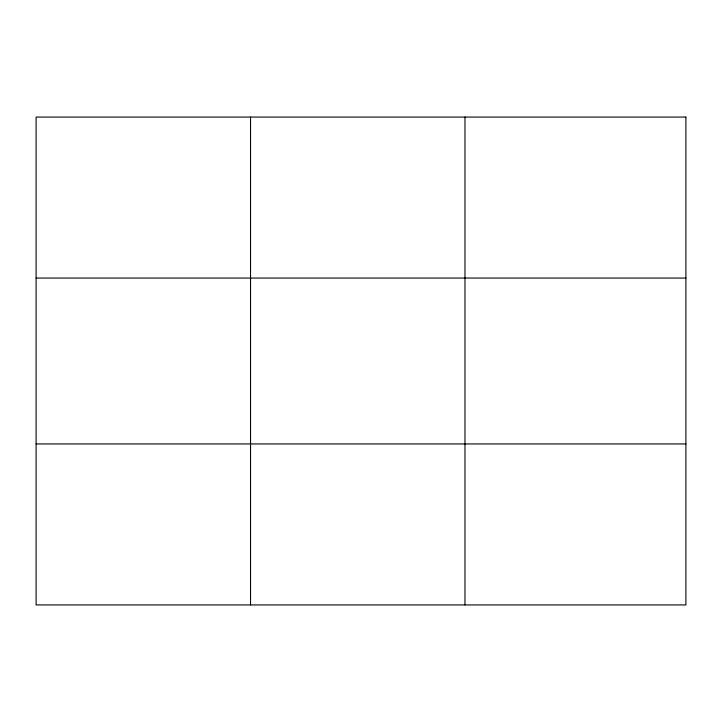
<?xml version="1.0" encoding="UTF-8"?>
<svg xmlns="http://www.w3.org/2000/svg" width="722" height="722" viewBox="0 0 722 722"><rect width="100%" height="100%" fill="white"/><g stroke="black" fill="none" stroke-linecap="round" stroke-linejoin="round"><path stroke-width="1.08" d="M250.534 604.928L250.534 117.072M464.968 604.928L464.968 117.072M36.1 278.06L685.9 278.06M36.1 443.94L685.9 443.94M685.9 117.072L685.9 604.928L36.1 604.928L36.1 117.072L685.9 117.072"/></g></svg>
